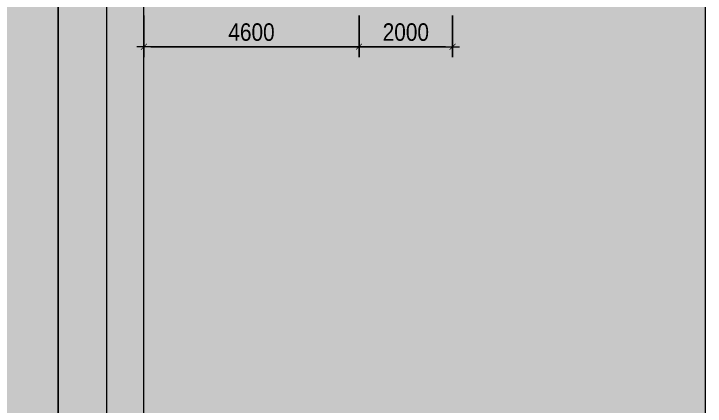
# Model space of a CAD drawing. Header units: millimetres. Extents: x -383953 to 676589, y -101685 to 196247.
# Drawn here: x 383362 to 398144, y -28935 to -20533 of the extents above; entities that cross this region are included whole.
import ezdxf

# ---------------------------------------------------------------- set-up
doc = ezdxf.new("R2010")
doc.units = ezdxf.units.MM
doc.layers.get('Defpoints').update_dxf_attribs({"color": 151, "lineweight": 9})
for name, color, linetype, lineweight in [('NDC_S_CONTINUOUS', 3, 'Continuous', 20), ('NDC_S_DIM', 1, 'Continuous', 15), ('NDC_S_HATCH MATERIAL', 8, 'Continuous', 13), ('NDC_S_SLAB', 2, 'Continuous', 20)]:
    doc.layers.add(name, color=color, linetype=linetype, lineweight=lineweight)
doc.styles.add('NDC_ARIAL', font='arial.ttf', dxfattribs={"width": 0.85})
doc.dimstyles.new('NDC_1-150', dxfattribs={"dimscale": 150, "dimtxt": 2.5, "dimasz": 1, "dimexe": 1.5, "dimexo": 0, "dimgap": 0.8, "dimtad": 1, "dimdec": 0, "dimdsep": 46, "dimtxsty": 'NDC_ARIAL', "dimblk": 'DIMMARK', "dimcen": 49999.93899508043, "dimdle": 1.5, "dimclrd": 1, "dimclre": 1, "dimclrt": 3, "dimadec": 0, "dimazin": 0, "dimtfac": 1, "dimtdec": 0, "dimtix": 1, "dimtmove": 2, "dimatfit": 3, "dimfxl": 1, "dimarcsym": 0})

# ---------------------------------------------------------------- blocks, each defined once
blk = doc.blocks.new('DIMMARK')
at = {"layer": 'NDC_S_DIM', "color": 1}
blk.add_line((-1.5, 0), (1, 0), dxfattribs=at)
at = {"layer": 'NDC_S_DIM', "color": 2, "const_width": 0.1}
blk.add_lwpolyline([(-0.4242640687119285, -0.4242640687119285), (0.4242640687119285, 0.4242640687119285)], dxfattribs=at)
blk = doc.blocks.new('*D519')
at = {"layer": 'Defpoints', "color": 0, "transparency": 16777216}
for p in [(385343.8998603086, -3591.276973466624), (384311.2519378906, -31591.27697346804), (385343.8998603086, -31591.27697346803)]:
    blk.add_point(p, dxfattribs=at)
at = {"layer": 'NDC_S_CONTINUOUS', "color": 1, "lineweight": -2, "transparency": 16777216}
for p, q in [((385343.8998603086, -3591.276973466624), (384086.2519378906, -3591.276973466624)), ((384311.2519378906, -3741.276973466624), (384311.2519378906, -31441.27697346804)), ((385343.8998603086, -31591.27697346803), (384086.2519378906, -31591.27697346804))]:
    blk.add_line(p, q, dxfattribs=at)
at = {"layer": 'NDC_S_CONTINUOUS', "color": 1, "lineweight": -2, "transparency": 16777216, "xscale": 150, "yscale": 150, "zscale": 150}
for p, rotation in [((384311.2519378906, -3591.276973466624), 90), ((384311.2519378906, -31591.27697346804), 270)]:
    blk.add_blockref('DIMMARK', p, dxfattribs=dict(at, rotation=rotation))
at = {"layer": 'NDC_S_CONTINUOUS', "color": 3, "transparency": 16777216, "insert": (383999.7870674949, -17591.27697346743), "char_height": 375, "attachment_point": 5, "rotation": 90, "style": 'NDC_ARIAL'}
blk.add_mtext('28000', dxfattribs=at)
blk = doc.blocks.new('*D520')
at = {"layer": 'Defpoints', "color": 0, "transparency": 16777216}
for p in [(386143.8998603085, -20571.2478740224), (390743.8998603085, -20571.2478740224), (390743.8998603085, -21238.4531023553)]:
    blk.add_point(p, dxfattribs=at)
at = {"layer": 'NDC_S_CONTINUOUS', "color": 1, "lineweight": -2, "transparency": 16777216}
for p, q in [((386143.8998603085, -20571.2478740224), (386143.8998603085, -21463.4531023553)), ((390743.8998603085, -20571.2478740224), (390743.8998603085, -21463.4531023553)), ((386293.8998603085, -21238.4531023553), (390593.8998603085, -21238.4531023553))]:
    blk.add_line(p, q, dxfattribs=at)
at = {"layer": 'NDC_S_CONTINUOUS', "color": 1, "lineweight": -2, "transparency": 16777216, "xscale": 150, "yscale": 150, "zscale": 150, "rotation": 180}
blk.add_blockref('DIMMARK', (386143.8998603085, -21238.4531023553), dxfattribs=at)
at = {"layer": 'NDC_S_CONTINUOUS', "color": 1, "lineweight": -2, "transparency": 16777216, "xscale": 150, "yscale": 150, "zscale": 150}
blk.add_blockref('DIMMARK', (390743.8998603085, -21238.4531023553), dxfattribs=at)
at = {"layer": 'NDC_S_CONTINUOUS', "color": 3, "transparency": 16777216, "insert": (388443.8998603085, -20926.98823195967), "char_height": 375, "attachment_point": 5, "style": 'NDC_ARIAL'}
blk.add_mtext('4600', dxfattribs=at)
blk = doc.blocks.new('*D521')
at = {"layer": 'Defpoints', "color": 0, "transparency": 16777216}
for p in [(390743.8998603085, -20571.2478740224), (392743.8998603083, -20571.2478740224), (392743.8998603083, -21238.4531023553)]:
    blk.add_point(p, dxfattribs=at)
at = {"layer": 'NDC_S_CONTINUOUS', "color": 1, "lineweight": -2, "transparency": 16777216}
for p, q in [((390743.8998603085, -20571.2478740224), (390743.8998603085, -21463.4531023553)), ((392743.8998603083, -20571.2478740224), (392743.8998603083, -21463.4531023553)), ((390893.8998603085, -21238.4531023553), (392593.8998603083, -21238.4531023553))]:
    blk.add_line(p, q, dxfattribs=at)
at = {"layer": 'NDC_S_CONTINUOUS', "color": 1, "lineweight": -2, "transparency": 16777216, "xscale": 150, "yscale": 150, "zscale": 150, "rotation": 180}
blk.add_blockref('DIMMARK', (390743.8998603085, -21238.4531023553), dxfattribs=at)
at = {"layer": 'NDC_S_CONTINUOUS', "color": 1, "lineweight": -2, "transparency": 16777216, "xscale": 150, "yscale": 150, "zscale": 150}
blk.add_blockref('DIMMARK', (392743.8998603083, -21238.4531023553), dxfattribs=at)
at = {"layer": 'NDC_S_CONTINUOUS', "color": 3, "transparency": 16777216, "insert": (391743.8998603084, -20926.98823195967), "char_height": 375, "attachment_point": 5, "style": 'NDC_ARIAL'}
blk.add_mtext('2000', dxfattribs=at)
blk = doc.blocks.new('*D522')
at = {"layer": 'Defpoints', "color": 0, "transparency": 16777216}
for p in [(386143.8998603083, -17791.27697260026), (379781.5432004957, -20771.3519819314), (380081.7220338188, -21291.27697260326)]:
    blk.add_point(p, dxfattribs=at)
at = {"layer": 'NDC_S_CONTINUOUS', "color": 1, "lineweight": -2, "transparency": 16777216}
for p, q in [((386143.8998603083, -17791.27697260026), (385731.221026985, -17076.49626607695)), ((385713.8172164175, -17346.35198192846), (379911.4470110633, -20696.35198193131)), ((380081.7220338188, -21291.27697260326), (379669.0432004955, -20576.49626607995))]:
    blk.add_line(p, q, dxfattribs=at)
at = {"layer": 'NDC_S_CONTINUOUS', "color": 1, "lineweight": -2, "transparency": 16777216, "xscale": 150, "yscale": 150, "zscale": 150}
for p, rotation in [((385843.7210269851, -17271.3519819284), 30.00000000002779), ((379781.5432004957, -20771.3519819314), 210.0000000000278)]:
    blk.add_blockref('DIMMARK', p, dxfattribs=dict(at, rotation=rotation))
at = {"layer": 'NDC_S_CONTINUOUS', "color": 3, "transparency": 16777216, "insert": (382656.8996785424, -18751.61549178089), "char_height": 375, "attachment_point": 5, "rotation": 30.00000000002775, "style": 'NDC_ARIAL'}
blk.add_mtext('7000', dxfattribs=at)
blk = doc.blocks.new('*D491')
at = {"layer": 'Defpoints', "color": 0, "transparency": 16777216}
for p in [(387359.6626227759, -17089.3560144191), (387268.5476053888, -17592.97123134985), (386143.8998603083, -17791.27697260051), (391591.1647752018, -17791.27697260051), (378349.6712262477, -22291.27697259933)]:
    blk.add_point(p, dxfattribs=at)
at = {"layer": 'NDC_S_CONTINUOUS', "color": 1, "lineweight": -2, "transparency": 16777216}
blk.add_arc((386143.8998603079, -17791.27697260049), 1141.997249352481, 7.531153910858847, 22.46884608913411, dxfattribs=at)
at = {"layer": 'NDC_S_CONTINUOUS', "color": 1, "lineweight": -2, "transparency": 16777216, "xscale": 150, "yscale": 150, "zscale": 150}
for p, rotation in [((387132.8984892992, -17220.27834792438), 116.2344230445635), ((387285.8971096604, -17791.27697260051), 273.7655769554294)]:
    blk.add_blockref('DIMMARK', p, dxfattribs=dict(at, rotation=rotation))
at = {"layer": 'NDC_S_CONTINUOUS', "color": 3, "transparency": 16777216, "insert": (387547.9600002962, -17415.06019196598), "char_height": 375, "attachment_point": 5, "rotation": 284.9999999999964, "style": 'NDC_ARIAL'}
blk.add_mtext('30°', dxfattribs=at)

msp = doc.modelspace()

# ---------------------------------------------------------------- hatches: boundary and pattern name
at = {"layer": 'NDC_S_HATCH MATERIAL'}
h = msp.add_hatch(dxfattribs=at)
h.set_pattern_fill('BT-01', color=256, scale=50, pattern_type=2)
h.set_pattern_definition([(49.99999999999999, (416909.6627818027, -935157.6251213048), (358.6300913003767, -31.37606749129755), [37.5, -412.5]), (355, (416909.6627818027, -935157.6251213048), (-69.3756668065, 376.0960668500059), [30, -330]), (100.4514, (416939.5486218027, -935160.2397913048), (289.2546908570108, 344.7197710304768), [31.870095, -350.571056]), (46.18420000000002, (416909.6627818027, -935057.6251213048), (533.6205243128222, -82.75950716450905), [56.24999999999982, -618.749999999997]), (96.6356, (416954.1311543027, -935064.5217748047), (467.3313527743517, 487.0589354502209), [47.805144, -525.8565]), (351.1842, (416909.6627818027, -935057.6251213048), (467.3309725668136, 487.0593004626623), [45, -495]), (21, (416959.6627818027, -935082.6251213048), (298.4535260592309, -201.3094453326694), [37.5, -412.5]), (326.0000000000001, (416959.6627818027, -935082.6251213048), (121.6576659607909, 362.5750225234265), [30, -330]), (71.4514, (416984.5338983027, -935099.4009243045), (420.111314290745, 161.2652483549762), [31.870095, -350.571056]), (37.50000000000001, (416909.6627818027, -935157.6251213048), (6.079927658645334, 166.4469269156558), [0, -326, 0, -335, 0, -331.25]), (7.499999999999999, (416909.6627818027, -935157.6251213048), (131.5347687210743, 197.2058559411801), [0, -191, 0, -318.5, 0, -126.25]), (327.5, (416798.1627818027, -935157.6251213048), (266.9112180862045, -11.27743586718988), [0, -125, 0, -390, 0, -517.5]), (317.5, (416748.1627818027, -935157.6251213048), (291.5930846711931, 50.05249116615887), [0, -162.5, 0, -259, 0, -367.5]), (45, (416909.6627818027, -935157.6251213048), (-150.2601910021414, 150.2601910021414), []), (45, (416909.6627818027, -935096.3751213048), (-150.2601910021414, 150.2601910021414), [])])
h.paths.add_polyline_path([(385343.8998603085, -31591.27697346802), (386143.8998603085, -31591.27697346802), (386143.8998603085, -3591.276973466738), (385343.8998603085, -3591.276973466622)])
h = msp.add_hatch(dxfattribs=at)
h.set_pattern_fill('AR-SAND', color=256, scale=15)
h.set_pattern_definition([(37.50000000000001, (359475.1761934993, 255081.8712739735), (-24.00046943976069, 734.1198559940135), [0, -579.1200000000001, 0, -647.7, 0, -619.125]), (7.499999999999999, (359475.1761934993, 255081.8712739735), (674.2849247070039, 1075.237650852531), [0, -312.4200000000001, 0, -521.97, 0, -200.025]), (327.5, (359006.5461934993, 255081.8712739735), (1186.488555362187, 2.155777017818643), [0, -190.5, 0, -685.8, 0, -895.3499999999999]), (317.5, (359006.5461934993, 255081.8712739735), (1145.334678708446, 334.3939848858245), [0, -95.25, 0, -449.58, 0, -514.35])])
h.paths.add_polyline_path([(385343.8998603085, -12591.34407797875), (361687.1528978145, -12591.34407797887), (361687.1528978145, -34162.22137962515), (398143.8998603085, -34162.2213796252), (398143.8998603085, -19891.27697346814), (386143.8998603085, -19891.27697346825), (386143.8998603085, -31591.27697346802), (385343.8998603085, -31591.27697346802)])
h.paths.add_polyline_path([(368375.4564908097, -17665.21076705414), (369612.5611055933, -16956.4453870088), (369228.4067726726, -16285.92858211781), (367991.3021578889, -16994.69396216318)], flags=24)
h.paths.add_polyline_path([(369666.08570261, -20503.53307519169), (370901.0037171729, -19790.96470010222), (370514.7881421748, -19121.6330433191), (369279.8701276119, -19834.2014184086)], flags=24)
h.paths.add_polyline_path([(371395.3785814598, -23299.7995741941), (372629.5457612432, -22585.93154422269), (372242.6257668869, -21917.00684359466), (371008.4585871035, -22630.87487356606)], flags=24)
h.paths.add_polyline_path([(373122.6475154602, -24693.05188961432), (374355.6982427546, -23977.25715940999), (373967.733967366, -23308.93758153933), (372734.6832400715, -24024.73231174366)], flags=24)
h.paths.add_polyline_path([(391158.9791577163, -21316.82452118205), (392337.0828412088, -21316.82452118205), (392337.0828412088, -20544.0584911684), (391158.9791577163, -20544.0584911684)], flags=24)
h.paths.add_polyline_path([(384389.6233567171, -18300.02313649593), (384389.6233567171, -16874.26853213031), (383616.8573267035, -16874.26853213031), (383616.8573267035, -18300.02313649593)], flags=24)
h.paths.add_polyline_path([(380490.6285060158, -14252.45691029352), (381725.368212959, -13539.57960811074), (381338.9851979523, -12870.34459493725), (380104.245491009, -13583.22189712001)], flags=24)
h.paths.add_polyline_path([(381476.8825005072, -17483.04290021607), (382497.1502187038, -16893.99105846992), (382110.7672036971, -16224.75604529641), (381090.4994855004, -16813.80788704255)], flags=24)
h.paths.add_polyline_path([(382341.7781133045, -19383.69518534371), (383362.0458315007, -18794.64334359698), (382975.6628164936, -18125.4083304237), (381955.3950982974, -18714.46017217039)], flags=24)
h.paths.add_polyline_path([(387862.6754401175, -21316.82452118205), (389040.77912361, -21316.82452118205), (389040.77912361, -20544.0584911684), (387862.6754401175, -20544.0584911684)], flags=24)

# ---------------------------------------------------------------- linework, layer by layer
at = {"layer": 'NDC_S_CONTINUOUS'}
msp.add_line((398143.8998603085, -18291.27697346814), (398143.8998603085, -34162.22137962509), dxfattribs=at)
at = {"layer": 'NDC_S_SLAB', "ltscale": 500}
msp.add_lwpolyline([(386143.8998603085, -3591.276973468252), (386143.8998603085, -3591.276973466738), (385343.8998603085, -3591.276973466622), (385343.8998603085, -31591.27697346802), (386143.8998603085, -31591.27697346802), (386143.8998603085, -3591.276973468135)], dxfattribs=at)

# ---------------------------------------------------------------- dimensions: what is measured, and where the dimension line sits
at = {"layer": 'NDC_S_CONTINUOUS', "color": 1}
dim = msp.add_linear_dim(base=(384311.2519378906, -31591.27697346804), p1=(385343.8998603085, -3591.276973466622), p2=(385343.8998603085, -31591.27697346802), angle=90, dimstyle='NDC_1-150', dxfattribs=at)
dim.commit()
dim.dimension.update_dxf_attribs({"geometry": '*D519', "text_midpoint": (383999.7870674949, -17591.27697346743)})
dim = msp.add_angular_dim_2l(base=(387268.5476053888, -17592.97123134985), line1=((386143.8998603083, -17791.27697260049), (391591.1647752017, -17791.27697260049)), line2=((387359.6626227758, -17089.35601441911), (378349.6712262477, -22291.27697259933)), dimstyle='NDC_1-150', dxfattribs=at)
dim.commit()
dim.dimension.update_dxf_attribs({"geometry": '*D491', "text_midpoint": (387547.9600002962, -17415.06019196598)})
dim = msp.add_aligned_dim(p1=(386143.8998603083, -17791.27697260026), p2=(380081.7220338188, -21291.27697260323), distance=-600.3576666457271, dimstyle='NDC_1-150', dxfattribs=at)
dim.commit()
dim.dimension.update_dxf_attribs({"geometry": '*D522', "text_midpoint": (382656.8996785424, -18751.61549178089)})
for base, p1, p2, picture, middle in [((390743.8998603085, -21238.4531023553), (386143.8998603085, -20571.2478740224), (390743.8998603085, -20571.2478740224), '*D520', (388443.8998603085, -20926.98823195967)), ((392743.8998603083, -21238.4531023553), (390743.8998603085, -20571.2478740224), (392743.8998603083, -20571.2478740224), '*D521', (391743.8998603084, -20926.98823195967))]:
    dim = msp.add_linear_dim(base=base, p1=p1, p2=p2, dimstyle='NDC_1-150', dxfattribs=at)
    dim.commit()
    dim.dimension.update_dxf_attribs({"geometry": picture, "text_midpoint": middle})

doc.saveas('drawing.dxf')
